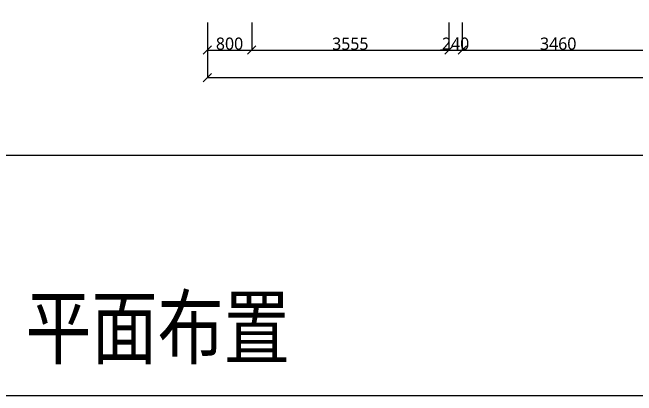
# Model space of a CAD drawing. Header units: millimetres. Extents: x -18923 to 87021, y -73077 to -1985.
# Drawn here: x 34344 to 45594, y -36381 to -29472 of the extents above; entities that cross this region are included whole.
import ezdxf

# ---------------------------------------------------------------- set-up
doc = ezdxf.new("R2010")
doc.units = ezdxf.units.MM
doc.header["$LTSCALE"] = 10
doc.layers.get('Defpoints').update_dxf_attribs({"color": 250})
doc.layers.add('0文字-标注', color=7, linetype='Continuous')
doc.layers.add('1', color=7, linetype='Continuous')
doc.styles.add('5、6、7#楼参照$0$J-G5-03~34F房间名称$0$CTDI-ST', font='', dxfattribs={"width": 0.8})
doc.styles.add('dim_font', font='SIMPLEX.shx', dxfattribs={"width": 0.8})
doc.styles.add('图框－雅黑', font='')
doc.styles.get('5、6、7#楼参照$0$J-G5-03~34F房间名称$0$CTDI-ST').set_extended_font_data('SimSun')
doc.styles.get('图框－雅黑').set_extended_font_data('Microsoft YaHei')
doc.dimstyles.new('1-30', dxfattribs={"dimtxt": 150, "dimasz": 4, "dimexe": 1.5, "dimexo": 0, "dimgap": 0.6, "dimtad": 1, "dimdec": 0, "dimlfac": 30, "dimdsep": 46, "dimtxsty": 'dim_font', "dimblk": 'DOTSMALL', "dimcen": 4, "dimdle": 1.5, "dimclrd": 123, "dimclre": 123, "dimclrt": 256, "dimadec": 0, "dimazin": 0, "dimtfac": 1, "dimtdec": 0, "dimtix": 1, "dimtmove": 2, "dimatfit": 3, "dimldrblk": 'DOTSMALL', "dimfxl": 1.5, "dimarcsym": 0})

# ---------------------------------------------------------------- blocks, each defined once
blk = doc.blocks.new('_OBLIQUE')
at = {"color": 0, "linetype": 'ByBlock'}
blk.add_line((-0.5, -0.5), (0.5, 0.5), dxfattribs=at)
blk = doc.blocks.new('*D686')
at = {"layer": '0文字-标注', "color": 8, "lineweight": -2, "transparency": 16777216}
for p, q in [((37857, -29650), (37857, -30151)), ((38657, -29650), (38657, -30151)), ((37855, -30150), (38658, -30150))]:
    blk.add_line(p, q, dxfattribs=at)
at = {"layer": 'Defpoints', "color": 0, "transparency": 16777216}
for p in [(37857, -29650), (38657, -29650), (38657, -30150)]:
    blk.add_point(p, dxfattribs=at)
at = {"layer": '0文字-标注', "color": 8, "lineweight": -2, "transparency": 16777216, "xscale": 150, "yscale": 150, "zscale": 150, "rotation": 180}
blk.add_blockref('_OBLIQUE', (37857, -30150), dxfattribs=at)
at = {"layer": '0文字-标注', "color": 8, "lineweight": -2, "transparency": 16777216, "xscale": 150, "yscale": 150, "zscale": 150}
blk.add_blockref('_OBLIQUE', (38657, -30150), dxfattribs=at)
at = {"layer": '0文字-标注', "color": 255, "transparency": 16777216, "insert": (38257, -30036), "char_height": 220, "attachment_point": 5, "style": '图框－雅黑'}
blk.add_mtext('800', dxfattribs=at)
blk = doc.blocks.new('_DotSmall')
at = {"color": 0, "linetype": 'ByBlock', "const_width": 0.5}
blk.add_lwpolyline([(-0.0625, 0, 1), (0.0625, 0, 1)], format="xyb", close=True, dxfattribs=at)
blk = doc.blocks.new('*D687')
at = {"layer": '0文字-标注', "color": 8, "lineweight": -2, "transparency": 16777216}
for p, q in [((38657, -29650), (38657, -30151)), ((42212, -29650), (42212, -30151)), ((38655, -30150), (42213, -30150))]:
    blk.add_line(p, q, dxfattribs=at)
at = {"layer": 'Defpoints', "color": 0, "transparency": 16777216}
for p in [(38657, -29650), (42212, -29650), (42212, -30150)]:
    blk.add_point(p, dxfattribs=at)
at = {"layer": '0文字-标注', "color": 8, "lineweight": -2, "transparency": 16777216, "xscale": 150, "yscale": 150, "zscale": 150, "rotation": 180}
blk.add_blockref('_OBLIQUE', (38657, -30150), dxfattribs=at)
at = {"layer": '0文字-标注', "color": 8, "lineweight": -2, "transparency": 16777216, "xscale": 150, "yscale": 150, "zscale": 150}
blk.add_blockref('_OBLIQUE', (42212, -30150), dxfattribs=at)
at = {"layer": '0文字-标注', "color": 255, "transparency": 16777216, "insert": (40434, -30036), "char_height": 220, "attachment_point": 5, "style": '图框－雅黑'}
blk.add_mtext('3555', dxfattribs=at)
blk = doc.blocks.new('*D688')
at = {"layer": '0文字-标注', "color": 8, "lineweight": -2, "transparency": 16777216}
for p, q in [((42212, -29650), (42212, -30151)), ((42452, -29650), (42452, -30151)), ((42212, -30150), (42062, -30150)), ((42212, -30150), (42452, -30150)), ((42452, -30150), (42602, -30150))]:
    blk.add_line(p, q, dxfattribs=at)
at = {"layer": 'Defpoints', "color": 0, "transparency": 16777216}
for p in [(42212, -29650), (42452, -29650), (42452, -30150)]:
    blk.add_point(p, dxfattribs=at)
at = {"layer": '0文字-标注', "color": 8, "lineweight": -2, "transparency": 16777216, "xscale": 150, "yscale": 150, "zscale": 150}
blk.add_blockref('_OBLIQUE', (42212, -30150), dxfattribs=at)
at = {"layer": '0文字-标注', "color": 8, "lineweight": -2, "transparency": 16777216, "xscale": 150, "yscale": 150, "zscale": 150, "rotation": 180}
blk.add_blockref('_OBLIQUE', (42452, -30150), dxfattribs=at)
at = {"layer": '0文字-标注', "color": 255, "transparency": 16777216, "insert": (42332, -30036), "char_height": 220, "attachment_point": 5, "style": '图框－雅黑'}
blk.add_mtext('240', dxfattribs=at)
blk = doc.blocks.new('*D689')
at = {"layer": '0文字-标注', "color": 8, "lineweight": -2, "transparency": 16777216}
for p, q in [((42452, -29650), (42452, -30151)), ((45912, -29650), (45912, -30151)), ((42450, -30150), (45913, -30150))]:
    blk.add_line(p, q, dxfattribs=at)
at = {"layer": 'Defpoints', "color": 0, "transparency": 16777216}
for p in [(42452, -29650), (45912, -29650), (45912, -30150)]:
    blk.add_point(p, dxfattribs=at)
at = {"layer": '0文字-标注', "color": 8, "lineweight": -2, "transparency": 16777216, "xscale": 150, "yscale": 150, "zscale": 150, "rotation": 180}
blk.add_blockref('_OBLIQUE', (42452, -30150), dxfattribs=at)
at = {"layer": '0文字-标注', "color": 8, "lineweight": -2, "transparency": 16777216, "xscale": 150, "yscale": 150, "zscale": 150}
blk.add_blockref('_OBLIQUE', (45912, -30150), dxfattribs=at)
at = {"layer": '0文字-标注', "color": 255, "transparency": 16777216, "insert": (44182, -30036), "char_height": 220, "attachment_point": 5, "style": '图框－雅黑'}
blk.add_mtext('3460', dxfattribs=at)
blk = doc.blocks.new('*D695')
at = {"layer": '0文字-标注', "color": 8, "lineweight": -2, "transparency": 16777216}
for p, q in [((37857, -29650), (37857, -30651)), ((55157, -29650), (55157, -30651)), ((55158, -30650), (37855, -30650))]:
    blk.add_line(p, q, dxfattribs=at)
at = {"layer": 'Defpoints', "color": 0, "transparency": 16777216}
for p in [(37857, -29650), (55157, -29650), (37857, -30650)]:
    blk.add_point(p, dxfattribs=at)
at = {"layer": '0文字-标注', "color": 8, "lineweight": -2, "transparency": 16777216, "xscale": 150, "yscale": 150, "zscale": 150, "rotation": 180}
blk.add_blockref('_OBLIQUE', (37857, -30650), dxfattribs=at)
at = {"layer": '0文字-标注', "color": 8, "lineweight": -2, "transparency": 16777216, "xscale": 150, "yscale": 150, "zscale": 150}
blk.add_blockref('_OBLIQUE', (55157, -30650), dxfattribs=at)
at = {"layer": '0文字-标注', "color": 255, "transparency": 16777216, "insert": (46507, -30535), "char_height": 220, "attachment_point": 5, "style": '图框－雅黑'}
blk.add_mtext('17300', dxfattribs=at)

msp = doc.modelspace()

# ---------------------------------------------------------------- linework, layer by layer
at = {"layer": 'Defpoints', "color": 1}
for points in [[(34048.7, -19183.2), (60534.7, -19183.2), (60534.7, -32054), (34048.7, -32054)], [(60534.7, -32054), (34048.7, -32054), (34048.7, -36381.5), (60534.7, -36381.5)]]:
    msp.add_lwpolyline(points, close=True, dxfattribs=at)

# ---------------------------------------------------------------- texts
at = {"layer": '1', "style": '5、6、7#楼参照$0$J-G5-03~34F房间名称$0$CTDI-ST', "width": 0.8}
msp.add_text('平面布置', height=1092, dxfattribs=at).set_placement((34577.3, -35700.9))

# ---------------------------------------------------------------- dimensions: what is measured, and where the dimension line sits
at = {"layer": '0文字-标注'}
for base, p1, p2, picture, middle in [((38656.9, -30150), (37856.9, -29650), (38656.9, -29650), '*D686', (38256.9, -30035.7)), ((37856.9, -30650), (55156.9, -29650), (37856.9, -29650), '*D695', (46506.9, -30535.1)), ((42211.9, -30150), (38656.9, -29650), (42211.9, -29650), '*D687', (40434.4, -30035.6)), ((42451.9, -30150), (42211.9, -29650), (42451.9, -29650), '*D688', (42331.9, -30035.7)), ((45911.9, -30150), (42451.9, -29650), (45911.9, -29650), '*D689', (44181.9, -30035.7))]:
    dim = msp.add_linear_dim(base=base, p1=p1, p2=p2, dimstyle='1-30', override={"dimtxt": 220, "dimasz": 150, "dimexe": 1, "dimlfac": 1, "dimrnd": 5, "dimtxsty": '图框－雅黑', "dimblk1": 'OBLIQUE', "dimblk2": 'OBLIQUE', "dimsah": 1, "dimclrd": 8, "dimclre": 8, "dimclrt": 255}, dxfattribs=at)
    dim.commit()
    dim.dimension.update_dxf_attribs({"geometry": picture, "text_midpoint": middle})

doc.saveas('drawing.dxf')
